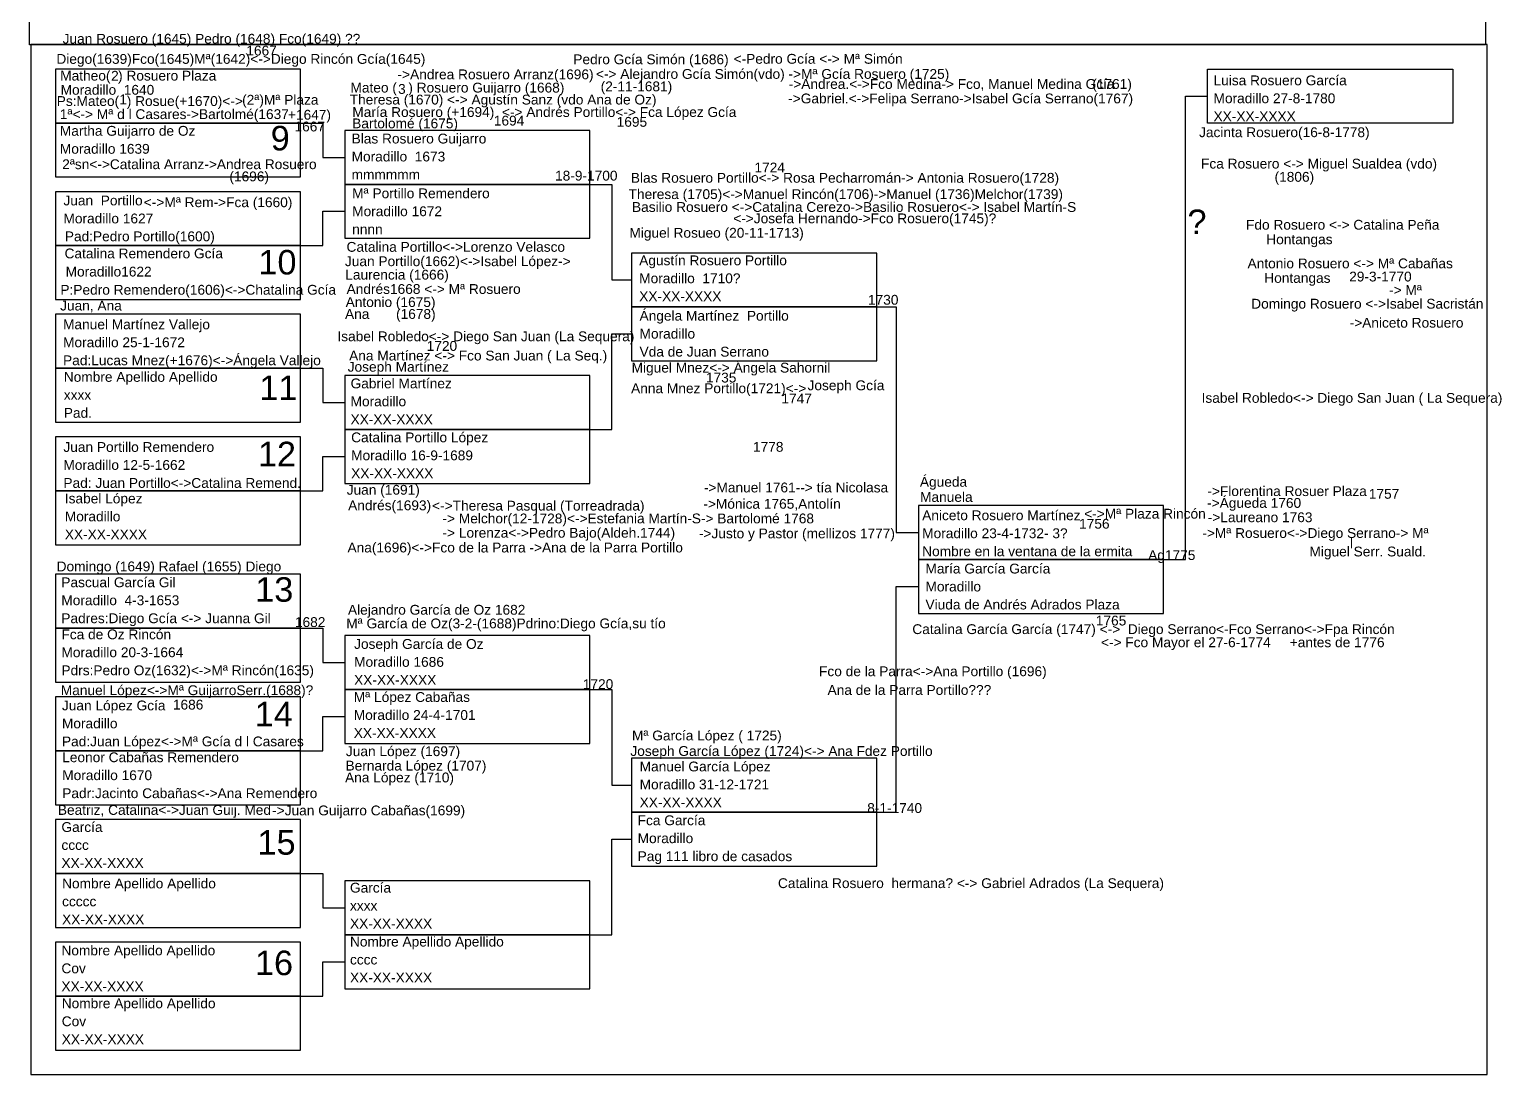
# Model space of a CAD drawing. Header units: millimetres. Extents: x -16844 to 23151, y -8543 to 4892.
# Drawn here: x -2636.2 to -2335.9, y -1498 to -1285 of the extents above; entities that cross this region are included whole.
import ezdxf
from ezdxf.enums import TextEntityAlignment as Align

# ---------------------------------------------------------------- set-up
doc = ezdxf.new("R2010")
doc.units = ezdxf.units.MM
doc.layers.add('Sanz', color=230, linetype='Continuous')
doc.styles.add('Arial', font='arial.ttf', dxfattribs={"height": 0.01})

# ---------------------------------------------------------------- blocks, each defined once
blk = doc.blocks.new('Hoja superior')
for points in [[(0, 210), (297, 210), (297, 0), (0, 0)], [(5, 205), (55, 205), (55, 194), (5, 194)], [(5, 194), (55, 194), (55, 183), (5, 183)], [(64, 192.5), (114, 192.5), (114, 181.5), (64, 181.5)], [(64, 181.5), (114, 181.5), (114, 170.5), (64, 170.5)], [(5, 180), (55, 180), (55, 169), (5, 169)], [(5, 169), (55, 169), (55, 158), (5, 158)], [(122.5, 167.5), (172.5, 167.5), (172.5, 156.5), (122.5, 156.5)], [(122.5, 156.5), (172.5, 156.5), (172.5, 145.5), (122.5, 145.5)], [(5, 155), (55, 155), (55, 144), (5, 144)], [(5, 144), (55, 144), (55, 133), (5, 133)], [(64, 142.5), (114, 142.5), (114, 131.5), (64, 131.5)], [(5, 130), (55, 130), (55, 119), (5, 119)], [(64, 131.5), (114, 131.5), (114, 120.5), (64, 120.5)], [(5, 119), (55, 119), (55, 108), (5, 108)], [(181, 116), (231, 116), (231, 105), (181, 105)], [(181, 105), (231, 105), (231, 94), (181, 94)], [(5, 102), (55, 102), (55, 91), (5, 91)], [(5, 91), (55, 91), (55, 80), (5, 80)], [(64, 89.5), (114, 89.5), (114, 78.5), (64, 78.5)], [(64, 78.5), (114, 78.5), (114, 67.5), (64, 67.5)], [(5, 77), (55, 77), (55, 66), (5, 66)], [(5, 66), (55, 66), (55, 55), (5, 55)], [(122.5, 64.5), (172.5, 64.5), (172.5, 53.5), (122.5, 53.5)], [(5, 52), (55, 52), (55, 41), (5, 41)], [(122.5, 53.5), (172.5, 53.5), (172.5, 42.5), (122.5, 42.5)], [(5, 41), (55, 41), (55, 30), (5, 30)], [(64, 39.5), (114, 39.5), (114, 28.5), (64, 28.5)], [(64, 28.5), (114, 28.5), (114, 17.5), (64, 17.5)], [(5, 27), (55, 27), (55, 16), (5, 16)], [(5, 16), (55, 16), (55, 5), (5, 5)], [(240, 5), (290, 5), (290, 16), (240, 16)]]:
    blk.add_lwpolyline(points, close=True)
for points in [[(55, 194), (59.5, 194), (59.5, 187), (64, 187)], [(114, 181.5), (118.5, 181.5), (118.5, 162), (122.5, 162)], [(55, 169), (59.5, 169), (59.5, 176), (64, 176)], [(172.5, 156.5), (176.5, 156.5), (176.5, 110.5), (181, 110.5)], [(114, 131.5), (118.5, 131.5), (118.5, 151), (122.5, 151)], [(55, 144), (59.5, 144), (59.5, 137), (64, 137)], [(55, 119), (59.5, 119), (59.5, 126), (64, 126)], [(231, 105), (235.5, 105), (235.5, 10.5), (240, 10.5)], [(172.5, 53.5), (176.5, 53.5), (176.5, 99.5), (181, 99.5)], [(55, 91), (59.5, 91), (59.5, 84), (64, 84)], [(114, 78.5), (118.5, 78.5), (118.5, 59), (122.5, 59)], [(55, 66), (59.5, 66), (59.5, 73), (64, 73)], [(114, 28.5), (118.5, 28.5), (118.5, 48), (122.5, 48)], [(55, 41), (59.5, 41), (59.5, 34), (64, 34)], [(55, 16), (59.5, 16), (59.5, 23), (64, 23)]]:
    blk.add_lwpolyline(points)
blk = doc.blocks.new('Hoja inferior')
for points in [[(0, -210), (297, -210), (297, 0), (0, 0)], [(5, -16), (55, -16), (55, -5), (5, -5)], [(240, -5), (290, -5), (290, -16), (240, -16)], [(5, -27), (55, -27), (55, -16), (5, -16)], [(64, -28.5), (114, -28.5), (114, -17.5), (64, -17.5)], [(5, -41), (55, -41), (55, -30), (5, -30)], [(64, -39.5), (114, -39.5), (114, -28.5), (64, -28.5)], [(5, -52), (55, -52), (55, -41), (5, -41)], [(122.5, -53.5), (172.5, -53.5), (172.5, -42.5), (122.5, -42.5)], [(122.5, -64.5), (172.5, -64.5), (172.5, -53.5), (122.5, -53.5)], [(5, -66), (55, -66), (55, -55), (5, -55)], [(5, -77), (55, -77), (55, -66), (5, -66)], [(64, -78.5), (114, -78.5), (114, -67.5), (64, -67.5)], [(5, -91), (55, -91), (55, -80), (5, -80)], [(64, -89.5), (114, -89.5), (114, -78.5), (64, -78.5)], [(5, -102), (55, -102), (55, -91), (5, -91)], [(181, -105), (231, -105), (231, -94), (181, -94)], [(181, -116), (231, -116), (231, -105), (181, -105)], [(5, -119), (55, -119), (55, -108), (5, -108)], [(5, -130), (55, -130), (55, -119), (5, -119)], [(64, -131.5), (114, -131.5), (114, -120.5), (64, -120.5)], [(64, -142.5), (114, -142.5), (114, -131.5), (64, -131.5)], [(5, -144), (55, -144), (55, -133), (5, -133)], [(5, -155), (55, -155), (55, -144), (5, -144)], [(122.5, -156.5), (172.5, -156.5), (172.5, -145.5), (122.5, -145.5)], [(5, -169), (55, -169), (55, -158), (5, -158)], [(122.5, -167.5), (172.5, -167.5), (172.5, -156.5), (122.5, -156.5)], [(5, -180), (55, -180), (55, -169), (5, -169)], [(64, -181.5), (114, -181.5), (114, -170.5), (64, -170.5)], [(5, -194), (55, -194), (55, -183), (5, -183)], [(64, -192.5), (114, -192.5), (114, -181.5), (64, -181.5)], [(5, -205), (55, -205), (55, -194), (5, -194)]]:
    blk.add_lwpolyline(points, close=True)
for points in [[(231, -105), (235.5, -105), (235.5, -10.5), (240, -10.5)], [(55, -16), (59.5, -16), (59.5, -23), (64, -23)], [(114, -28.5), (118.5, -28.5), (118.5, -48), (122.5, -48)], [(55, -41), (59.5, -41), (59.5, -34), (64, -34)], [(172.5, -53.5), (176.5, -53.5), (176.5, -99.5), (181, -99.5)], [(114, -78.5), (118.5, -78.5), (118.5, -59), (122.5, -59)], [(55, -66), (59.5, -66), (59.5, -73), (64, -73)], [(55, -91), (59.5, -91), (59.5, -84), (64, -84)], [(172.5, -156.5), (176.5, -156.5), (176.5, -110.5), (181, -110.5)], [(55, -119), (59.5, -119), (59.5, -126), (64, -126)], [(114, -131.5), (118.5, -131.5), (118.5, -151), (122.5, -151)], [(55, -144), (59.5, -144), (59.5, -137), (64, -137)], [(114, -181.5), (118.5, -181.5), (118.5, -162), (122.5, -162)], [(55, -169), (59.5, -169), (59.5, -176), (64, -176)], [(55, -194), (59.5, -194), (59.5, -187), (64, -187)]]:
    blk.add_lwpolyline(points)
blk = doc.blocks.new('Casilla')
at = {"style": 'Arial'}
for tag, p in [('NOMBRE', (0.88, 8.08)), ('LUGAR_NACIMIENTO', (0.88, 4.42)), ('FECHA', (0.88, 0.75))]:
    blk.add_attdef(tag, p, '', height=2, dxfattribs=at)
blk = doc.blocks.new('Hermanos')
at = {"style": 'Arial'}
blk.add_attdef('NOMBRE', (0, 0), '', height=2, dxfattribs=at)

msp = doc.modelspace()

# ---------------------------------------------------------------- block references
ref = msp.add_blockref('Hermanos', (-2629.39, -1287.87))
ref.add_attrib('NOMBRE', 'Juan Rosuero (1645) Pedro (1648) Fco(1649) ??', (-2629.39, -1287.87), dxfattribs={"color": 1, "height": 2, "style": 'Arial'})
ref = msp.add_blockref('Hermanos', (-2630.66, -1291.98))
ref.add_attrib('NOMBRE', 'Diego(1639)Fco(1645)Mª(1642)<->Diego Rincón Gcía(1645)', (-2630.66, -1291.98), dxfattribs={"color": 141, "height": 2, "style": 'Arial'})
ref = msp.add_blockref('Hermanos', (-2591.92, -1290.28))
ref.add_attrib('NOMBRE', '1667     ', (-2591.92, -1290.28), dxfattribs={"color": 31, "height": 2, "style": 'Arial'})
for name, p, values in [('Hermanos', (-2546.18, -1292.06), {'NOMBRE': '                           Pedro Gcía Simón (1686)'}), ('Hermanos', (-2520.62, -1295.04), {'NOMBRE': '<-> Alejandro Gcía Simón(vdo) ->Mª Gcía Rosuero (1725)   '}), ('Hermanos', (-2629.8, -1298.28), {'NOMBRE': 'Moradillo  1640 '}), ('Hermanos', (-2570.68, -1297.83), {'NOMBRE': 'Mateo (   ) Rosuero Guijarro (1668)  '}), ('Hermanos', (-2519.65, -1297.58), {'NOMBRE': '(2-11-1681)'}), ('Hermanos', (-2481.3, -1297.09), {'NOMBRE': '->Andrea.<->Fco Medina-> Fco, Manuel Medina Gcía'}), ('Hermanos', (-2419.38, -1297.08), {'NOMBRE': '(1761)'}), ('Casilla', (-2395.53, -1304.43), {'NOMBRE': 'Luisa Rosuero García', 'LUGAR_NACIMIENTO': 'Moradillo 27-8-1780', 'FECHA': 'XX-XX-XXXX'}), ('Hermanos', (-2570.84, -1300.27), {'NOMBRE': 'Theresa (1670) <-> Agustín Sanz (vdo Ana de Oz)'}), ('Hermanos', (-2481.4, -1300.04), {'NOMBRE': '->Gabriel.<->Felipa Serrano->Isabel Gcía Serrano(1767)'}), ('Hermanos', (-2571.11, -1305.12), {'NOMBRE': ' Bartolomé (1675)'}), ('Hermanos', (-2541.44, -1304.56), {'NOMBRE': '1694 '}), ('Hermanos', (-2516.39, -1304.81), {'NOMBRE': '1695'}), ('Hermanos', (-2582.09, -1305.76), {'NOMBRE': '1667'}), ('Casilla', (-2571.33, -1316.3), {'NOMBRE': 'Blas Rosuero Guijarro', 'LUGAR_NACIMIENTO': 'Moradillo  1673', 'FECHA': 'mmmmmm'}), ('Hermanos', (-2488.28, -1314.12), {'NOMBRE': '1724'}), ('Hermanos', (-2397.2, -1313.33), {'NOMBRE': 'Fca Rosuero <-> Miguel Sualdea (vdo)'}), ('Hermanos', (-2528.95, -1315.78), {'NOMBRE': '18-9-1700'}), ('Hermanos', (-2515.05, -1316.22), {'NOMBRE': '  Blas Rosuero Portillo<-> Rosa Pecharromán-> Antonia Rosuero(1728)'}), ('Hermanos', (-2382.2, -1316.02), {'NOMBRE': '(1806)'}), ('Hermanos', (-2513.95, -1319.55), {'NOMBRE': 'Theresa (1705)<->Manuel Rincón(1706)->Manuel (1736)Melchor(1739)'}), ('Hermanos', (-2630.68, -1321.2), {'NOMBRE': '                       <->Mª Rem->Fca (1660) '}), ('Hermanos', (-2515.12, -1324.49), {'NOMBRE': '                             <->Josefa Hernando->Fco Rosuero(1745)?'}), ('Hermanos', (-2388.02, -1325.79), {'NOMBRE': 'Fdo Rosuero <-> Catalina Peña'}), ('Hermanos', (-2630.49, -1328.15), {'NOMBRE': '  Pad:Pedro Portillo(1600)'}), ('Hermanos', (-2513.79, -1327.43), {'NOMBRE': 'Miguel Rosueo (20-11-1713)'}), ('Hermanos', (-2383.89, -1328.76), {'NOMBRE': 'Hontangas'}), ('Hermanos', (-2571.48, -1330.3), {'NOMBRE': 'Catalina Portillo<->Lorenzo Velasco'}), ('Hermanos', (-2571.81, -1333.23), {'NOMBRE': 'Juan Portillo(1662)<->Isabel López-> '}), ('Casilla', (-2512.67, -1341.13), {'NOMBRE': 'Agustín Rosuero Portillo', 'LUGAR_NACIMIENTO': 'Moradillo  1710?', 'FECHA': 'XX-XX-XXXX'}), ('Hermanos', (-2387.71, -1333.67), {'NOMBRE': 'Antonio Rosuero <-> Mª Cabañas'}), ('Hermanos', (-2571.74, -1335.97), {'NOMBRE': 'Laurencia (1666)'}), ('Hermanos', (-2384.3, -1336.63), {'NOMBRE': 'Hontangas'}), ('Hermanos', (-2366.98, -1336.35), {'NOMBRE': '29-3-1770'}), ('Hermanos', (-2571.47, -1338.89), {'NOMBRE': 'Andrés1668 <-> Mª Rosuero'}), ('Hermanos', (-2465.13, -1341.09), {'NOMBRE': '1730'}), ('Hermanos', (-2358.85, -1339.1), {'NOMBRE': '-> Mª'}), ('Hermanos', (-2629.9, -1342.27), {'NOMBRE': 'Juan, Ana'}), ('Hermanos', (-2571.79, -1343.98), {'NOMBRE': 'Ana       (1678)'}), ('Hermanos', (-2571.66, -1341.56), {'NOMBRE': 'Antonio (1675)'}), ('Casilla', (-2512.6, -1352.42), {'NOMBRE': 'Ángela Martínez  Portillo', 'LUGAR_NACIMIENTO': 'Moradillo  ', 'FECHA': 'Vda de Juan Serrano'}), ('Hermanos', (-2386.96, -1341.89), {'NOMBRE': 'Domingo Rosuero <->Isabel Sacristán'}), ('Casilla', (-2630.18, -1354.18), {'NOMBRE': 'Manuel Martínez Vallejo', 'LUGAR_NACIMIENTO': 'Moradillo 25-1-1672 ', 'FECHA': 'Pad:Lucas Mnez(+1676)<->Ángela Vallejo'}), ('Hermanos', (-2373.1, -1345.77), {'NOMBRE': '        ->Aniceto Rosuero '}), ('Hermanos', (-2571.73, -1352.46), {'NOMBRE': ' Ana Martínez <-> Fco San Juan ( La Seq.)'}), ('Hermanos', (-2559.79, -1350.5), {'NOMBRE': '      1720'}), ('Hermanos', (-2571.25, -1354.75), {'NOMBRE': 'Joseph Martínez '}), ('Hermanos', (-2513.34, -1354.92), {'NOMBRE': 'Miguel Mnez<-> Ángela Sahornil'}), ('Casilla', (-2630.03, -1364.89), {'NOMBRE': 'Nombre Apellido Apellido', 'LUGAR_NACIMIENTO': 'xxxx', 'FECHA': 'Pad.'}), ('Casilla', (-2571.54, -1366.22), {'NOMBRE': 'Gabriel Martínez', 'LUGAR_NACIMIENTO': 'Moradillo', 'FECHA': 'XX-XX-XXXX'}), ('Hermanos', (-2513.44, -1359.13), {'NOMBRE': 'Anna Mnez Portillo(1721)<-> '}), ('Hermanos', (-2498.18, -1356.95), {'NOMBRE': '1735'}), ('Hermanos', (-2482.78, -1361.22), {'NOMBRE': '1747'}), ('Hermanos', (-2397.08, -1361.09), {'NOMBRE': 'Isabel Robledo<-> Diego San Juan ( La Sequera)'}), ('Casilla', (-2630.11, -1379.18), {'NOMBRE': 'Juan Portillo Remendero', 'LUGAR_NACIMIENTO': 'Moradillo 12-5-1662', 'FECHA': 'Pad: Juan Portillo<->Catalina Remend.'}), ('Hermanos', (-2488.58, -1371.07), {'NOMBRE': '1778'}), ('Hermanos', (-2571.45, -1379.83), {'NOMBRE': 'Juan (1691) '}), ('Hermanos', (-2498.59, -1379.36), {'NOMBRE': '->Manuel 1761--> tía Nicolasa'}), ('Hermanos', (-2454.54, -1378.2), {'NOMBRE': 'Águeda'}), ('Hermanos', (-2395.91, -1380.1), {'NOMBRE': '->Florentina Rosuer Plaza'}), ('Casilla', (-2629.82, -1389.68), {'NOMBRE': 'Isabel López', 'LUGAR_NACIMIENTO': 'Moradillo', 'FECHA': 'XX-XX-XXXX'}), ('Hermanos', (-2498.71, -1382.69), {'NOMBRE': '->Mónica 1765,Antolín'}), ('Hermanos', (-2455.28, -1381.29), {'NOMBRE': ' Manuela '}), ('Hermanos', (-2395.96, -1382.5), {'NOMBRE': '->Águeda 1760'}), ('Hermanos', (-2366.08, -1380.65), {'NOMBRE': '    1757'}), ('Hermanos', (-2552.69, -1385.67), {'NOMBRE': ' -> Melchor(12-1728)<->Estefania Martín-S-> Bartolomé 1768'}), ('Hermanos', (-2395.83, -1385.43), {'NOMBRE': '->Laureano 1763'}), ('Hermanos', (-2551.91, -1388.59), {'NOMBRE': '-> Lorenza<->Pedro Bajo(Aldeh.1744)'}), ('Hermanos', (-2499.61, -1388.72), {'NOMBRE': '->Justo y Pastor (mellizos 1777)'}), ('Hermanos', (-2427.5, -1386.75), {'NOMBRE': '       1756'}), ('Hermanos', (-2572.06, -1391.6), {'NOMBRE': ' Ana(1696)<->Fco de la Parra ->Ana de la Parra Portillo'}), ('Hermanos', (-2376.92, -1390.76), {'NOMBRE': '             l'}), ('Hermanos', (-2409.53, -1393.14), {'NOMBRE': '  Ag1775'}), ('Hermanos', (-2375.08, -1392.41), {'NOMBRE': 'Miguel Serr. Suald.'}), ('Hermanos', (-2630.61, -1395.45), {'NOMBRE': 'Domingo (1649) Rafael (1655) Diego'}), ('Casilla', (-2454.28, -1403.97), {'NOMBRE': 'María García García', 'LUGAR_NACIMIENTO': 'Moradillo', 'FECHA': 'Viuda de Andrés Adrados Plaza'}), ('Casilla', (-2630.53, -1406.77), {'NOMBRE': 'Pascual García Gil', 'LUGAR_NACIMIENTO': 'Moradillo  4-3-1653', 'FECHA': 'Padres:Diego Gcía <-> Juanna Gil'}), ('Hermanos', (-2571.19, -1404.29), {'NOMBRE': 'Alejandro García de Oz 1682'}), ('Hermanos', (-2592.1, -1406.8), {'NOMBRE': '             1682'}), ('Hermanos', (-2571.54, -1407.07), {'NOMBRE': 'Mª García de Oz(3-2-(1688)Pdrino:Diego Gcía,su tío'}), ('Hermanos', (-2429.52, -1406.49), {'NOMBRE': '              1765'}), ('Casilla', (-2630.51, -1417.38), {'NOMBRE': 'Fca de Oz Rincón', 'LUGAR_NACIMIENTO': 'Moradillo 20-3-1664', 'FECHA': 'Pdrs:Pedro Oz(1632)<->Mª Rincón(1635)'}), ('Hermanos', (-2456.08, -1408.24), {'NOMBRE': 'Catalina García García (1747) <->  Diego Serrano<-Fco Serrano<->Fpa Rincón'}), ('Casilla', (-2570.82, -1419.34), {'NOMBRE': 'Joseph García de Oz', 'LUGAR_NACIMIENTO': 'Moradillo 1686', 'FECHA': 'XX-XX-XXXX'}), ('Hermanos', (-2417.61, -1410.92), {'NOMBRE': '<-> Fco Mayor el 27-6-1774     +antes de 1776'}), ('Hermanos', (-2629.76, -1420.69), {'NOMBRE': 'Manuel López<->Mª GuijarroSerr.(1688)?'}), ('Casilla', (-2570.89, -1430.16), {'NOMBRE': 'Mª López Cabañas', 'LUGAR_NACIMIENTO': 'Moradillo 24-4-1701', 'FECHA': 'XX-XX-XXXX'}), ('Hermanos', (-2533.38, -1419.45), {'NOMBRE': '             1720'}), ('Casilla', (-2630.41, -1431.88), {'NOMBRE': 'Juan López Gcía', 'LUGAR_NACIMIENTO': 'Moradillo', 'FECHA': 'Pad:Juan López<->Mª Gcía d l Casares'}), ('Hermanos', (-2616.99, -1423.63), {'NOMBRE': '             1686'}), ('Hermanos', (-2513.26, -1429.92), {'NOMBRE': 'Mª García López ( 1725)'}), ('Hermanos', (-2571.61, -1433.13), {'NOMBRE': 'Juan López (1697)'}), ('Casilla', (-2630.35, -1442.44), {'NOMBRE': 'Leonor Cabañas Remendero', 'LUGAR_NACIMIENTO': 'Moradillo 1670', 'FECHA': 'Padr:Jacinto Cabañas<->Ana Remendero'}), ('Hermanos', (-2571.69, -1436.07), {'NOMBRE': 'Bernarda López (1707)'}), ('Casilla', (-2512.58, -1444.32), {'NOMBRE': 'Manuel García López', 'LUGAR_NACIMIENTO': 'Moradillo 31-12-1721', 'FECHA': 'XX-XX-XXXX'}), ('Hermanos', (-2571.78, -1438.48), {'NOMBRE': 'Ana López (1710)'}), ('Hermanos', (-2630.36, -1445.1), {'NOMBRE': 'Beatriz, Catalina<->Juan Guij. Med'}), ('Hermanos', (-2592.09, -1445.2), {'NOMBRE': '       ->Juan Guijarro Cabañas(1699)'}), ('Hermanos', (-2475.37, -1444.71), {'NOMBRE': '             8-1-1740'}), ('Casilla', (-2630.51, -1456.67), {'NOMBRE': 'García', 'LUGAR_NACIMIENTO': 'cccc', 'FECHA': 'XX-XX-XXXX'}), ('Casilla', (-2512.99, -1455.29), {'NOMBRE': 'Fca García', 'LUGAR_NACIMIENTO': 'Moradillo', 'FECHA': 'Pag 111 libro de casados'}), ('Casilla', (-2630.38, -1468.17), {'NOMBRE': 'Nombre Apellido Apellido', 'LUGAR_NACIMIENTO': 'ccccc', 'FECHA': 'XX-XX-XXXX'}), ('Casilla', (-2571.66, -1469.03), {'NOMBRE': 'García', 'LUGAR_NACIMIENTO': 'xxxx', 'FECHA': 'XX-XX-XXXX'}), ('Casilla', (-2571.66, -1480.03), {'NOMBRE': 'Nombre Apellido Apellido', 'LUGAR_NACIMIENTO': 'cccc', 'FECHA': 'XX-XX-XXXX'}), ('Casilla', (-2630.51, -1481.82), {'NOMBRE': 'Nombre Apellido Apellido', 'LUGAR_NACIMIENTO': 'Cov', 'FECHA': 'XX-XX-XXXX'}), ('Casilla', (-2630.45, -1492.61), {'NOMBRE': 'Nombre Apellido Apellido', 'LUGAR_NACIMIENTO': 'Cov', 'FECHA': 'XX-XX-XXXX'})]:
    msp.add_blockref(name, p).add_auto_attribs(values)
ref = msp.add_blockref('Casilla', (-2493.41, -1292.71))
ref.add_attrib('FECHA', '<-Pedro Gcía <-> Mª Simón', (-2492.54, -1291.96), dxfattribs={"height": 2, "style": 'Arial'})
ref = msp.add_blockref('Casilla', (-2630.75, -1303.47))
ref.add_attrib('NOMBRE', 'Matheo(  ) Rosuero Plaza      ', (-2629.88, -1295.39), dxfattribs={"color": 141, "height": 2, "style": 'Arial'})
ref = msp.add_blockref('Hermanos', (-2619.5, -1295.42))
ref.add_attrib('NOMBRE', '2', (-2619.5, -1295.42), dxfattribs={"color": 6, "height": 2, "style": 'Arial'})
ref = msp.add_blockref('Casilla', (-2568.17, -1295.88))
ref.add_attrib('FECHA', '        ->Andrea Rosuero Arranz(1696)', (-2567.29, -1295.13), dxfattribs={"color": 254, "height": 2, "style": 'Arial'})
ref = msp.add_blockref('Hermanos', (-2560.97, -1298.1))
ref.add_attrib('NOMBRE', '3  ', (-2560.97, -1298.1), dxfattribs={"color": 6, "height": 2, "style": 'Arial'})
ref = msp.add_blockref('Hermanos', (-2630.59, -1300.57))
ref.add_attrib('NOMBRE', 'Ps:Mateo(  ) Rosue(+1670)<->', (-2630.59, -1300.57), dxfattribs={"color": 41, "height": 2, "style": 'Arial'})
ref = msp.add_blockref('Hermanos', (-2617.84, -1300.23))
ref.add_attrib('NOMBRE', '1', (-2617.84, -1300.23), dxfattribs={"color": 6, "height": 2, "style": 'Arial'})
ref = msp.add_blockref('Hermanos', (-2592.78, -1300.31))
ref.add_attrib('NOMBRE', '(2ª)Mª Plaza ', (-2592.78, -1300.31), dxfattribs={"color": 141, "height": 2, "style": 'Arial'})
ref = msp.add_blockref('Hermanos', (-2629.96, -1303.24))
ref.add_attrib('NOMBRE', '1ª<-> Mª d l Casares->Bartolmé(1637', (-2629.96, -1303.24), dxfattribs={"color": 41, "height": 2, "style": 'Arial'})
ref = msp.add_blockref('Hermanos', (-2583.43, -1303.36))
ref.add_attrib('NOMBRE', '+1647)', (-2583.43, -1303.36), dxfattribs={"color": 41, "height": 2, "style": 'Arial'})
ref = msp.add_blockref('Hermanos', (-2570.3, -1302.81))
ref.add_attrib('NOMBRE', 'María Rosuero (+1694)  <-> Andrés Portillo<-> Fca López Gcía', (-2570.3, -1302.81), dxfattribs={"color": 0, "height": 2, "style": 'Arial'})
ref = msp.add_blockref('Casilla', (-2630.83, -1314.72))
ref.add_attrib('NOMBRE', 'Martha Guijarro de Oz', (-2629.95, -1306.64), dxfattribs={"color": 3, "height": 2, "style": 'Arial'})
ref.add_attrib('LUGAR_NACIMIENTO', 'Moradillo 1639', (-2629.95, -1310.31), dxfattribs={"height": 2, "style": 'Arial'})
ref = msp.add_blockref('Casilla', (-2398.48, -1315.01))
ref.add_attrib('NOMBRE', 'Jacinta Rosuero(16-8-1778)', (-2397.6, -1306.93), dxfattribs={"height": 2, "style": 'Arial'})
ref = msp.add_blockref('Casilla', (-2636.57, -1314.2))
ref.add_attrib('FECHA', '        2ªsn<->Catalina Arranz->Andrea Rosuero', (-2635.69, -1313.45), dxfattribs={"color": 254, "height": 2, "style": 'Arial'})
ref = msp.add_blockref('Casilla', (-2602.46, -1316.68))
ref.add_attrib('FECHA', '        (1696)', (-2601.58, -1315.93), dxfattribs={"color": 254, "height": 2, "style": 'Arial'})
ref = msp.add_blockref('Casilla', (-2571.21, -1327.46))
ref.add_attrib('NOMBRE', 'Mª Portillo Remendero ', (-2570.33, -1319.38), dxfattribs={"height": 2, "style": 'Arial'})
ref.add_attrib('LUGAR_NACIMIENTO', 'Moradillo 1672', (-2570.33, -1323.04), dxfattribs={"height": 2, "style": 'Arial'})
ref.add_attrib('FECHA', 'nnnn', (-2570.33, -1326.71), dxfattribs={"color": 0, "height": 2, "style": 'Arial'})
ref = msp.add_blockref('Casilla', (-2630.1, -1328.92))
ref.add_attrib('NOMBRE', 'Juan  Portillo ', (-2629.22, -1320.84), dxfattribs={"height": 2, "style": 'Arial'})
ref.add_attrib('LUGAR_NACIMIENTO', 'Moradillo 1627', (-2629.22, -1324.51), dxfattribs={"height": 2, "style": 'Arial'})
ref = msp.add_blockref('Hermanos', (-2513.26, -1322.17))
ref.add_attrib('NOMBRE', 'Basilio Rosuero <->Catalina Cerezo->Basilio Rosuero<-> Isabel Martín-S', (-2513.26, -1322.17), dxfattribs={"color": 0, "height": 2, "style": 'Arial'})
ref = msp.add_blockref('Casilla', (-2629.87, -1339.72))
ref.add_attrib('NOMBRE', 'Catalina Remendero Gcía', (-2628.99, -1331.64), dxfattribs={"height": 2, "style": 'Arial'})
ref = msp.add_blockref('Casilla', (-2629.66, -1343.42))
ref.add_attrib('NOMBRE', 'Moradillo1622', (-2628.78, -1335.34), dxfattribs={"height": 2, "style": 'Arial'})
ref = msp.add_blockref('Casilla', (-2630.72, -1347.14))
ref.add_attrib('NOMBRE', 'P:Pedro Remendero(1606)<->Chatalina Gcía', (-2629.84, -1339.05), dxfattribs={"height": 2, "style": 'Arial'})
ref = msp.add_blockref('Hermanos', (-2573.34, -1348.54))
ref.add_attrib('NOMBRE', 'Isabel Robledo<-> Diego San Juan (La Sequera)', (-2573.34, -1348.54), dxfattribs={"color": 2, "height": 2, "style": 'Arial'})
ref = msp.add_blockref('Hermanos', (-2478.23, -1358.53))
ref.add_attrib('NOMBRE', ' Joseph Gcía', (-2478.23, -1358.53), dxfattribs={"color": 1, "height": 2, "style": 'Arial'})
ref = msp.add_blockref('Casilla', (-2571.42, -1377.22))
ref.add_attrib('NOMBRE', 'Catalina Portillo López', (-2570.54, -1369.14), dxfattribs={"color": 0, "height": 2, "style": 'Arial'})
ref.add_attrib('LUGAR_NACIMIENTO', 'Moradillo 16-9-1689', (-2570.54, -1372.81), dxfattribs={"height": 2, "style": 'Arial'})
ref.add_attrib('FECHA', 'XX-XX-XXXX', (-2570.54, -1376.47), dxfattribs={"height": 2, "style": 'Arial'})
ref = msp.add_blockref('Hermanos', (-2571.93, -1383))
ref.add_attrib('NOMBRE', ' Andrés(1693)', (-2571.93, -1383), dxfattribs={"color": 1, "height": 2, "style": 'Arial'})
ref = msp.add_blockref('Casilla', (-2554.91, -1383.81))
ref.add_attrib('FECHA', '<->Theresa Pasqual (Torreadrada)', (-2554.03, -1383.06), dxfattribs={"color": 1, "height": 2, "style": 'Arial'})
ref = msp.add_blockref('Casilla', (-2454.95, -1393.11))
ref.add_attrib('NOMBRE', 'Aniceto Rosuero Martínez                ', (-2454.07, -1385.03), dxfattribs={"height": 2, "style": 'Arial'})
ref.add_attrib('LUGAR_NACIMIENTO', 'Moradillo 23-4-1732- 3?', (-2454.07, -1388.69), dxfattribs={"height": 2, "style": 'Arial'})
ref.add_attrib('FECHA', 'Nombre en la ventana de la ermita', (-2454.07, -1392.36), dxfattribs={"color": 6, "height": 2, "style": 'Arial'})
ref = msp.add_blockref('Casilla', (-2451.4, -1392.78))
ref.add_attrib('NOMBRE', '                                      <->Mª Plaza Rincón  ', (-2450.52, -1384.7), dxfattribs={"color": 1, "height": 2, "style": 'Arial'})
ref = msp.add_blockref('Casilla', (-2460.68, -1396.72))
ref.add_attrib('NOMBRE', '                                                                                 ->Mª Rosuero<->Diego Serrano-> Mª ', (-2459.81, -1388.64), dxfattribs={"height": 2, "style": 'Arial'})
ref = msp.add_blockref('Hermanos', (-2475.11, -1416.83))
ref.add_attrib('NOMBRE', 'Fco de la Parra<->Ana Portillo (1696)', (-2475.11, -1416.83), dxfattribs={"color": 2, "height": 2, "style": 'Arial'})
ref = msp.add_blockref('Hermanos', (-2473.37, -1420.64))
ref.add_attrib('NOMBRE', 'Ana de la Parra Portillo???', (-2473.37, -1420.64), dxfattribs={"color": 2, "height": 2, "style": 'Arial'})
ref = msp.add_blockref('Casilla', (-2514.47, -1441.18))
ref.add_attrib('NOMBRE', 'Joseph García López (1724)<-> Ana Fdez Portillo', (-2513.59, -1433.09), dxfattribs={"color": 3, "height": 2, "style": 'Arial'})
ref = msp.add_blockref('Hermanos', (-2483.49, -1460.03))
ref.add_attrib('NOMBRE', 'Catalina Rosuero  hermana? <-> Gabriel Adrados (La Sequera)', (-2483.49, -1460.03), dxfattribs={"color": 254, "height": 2, "style": 'Arial'})
at = {"layer": 'Sanz'}
for name, p in [('Hoja superior', (-2636.16, -1288.14)), ('Hoja inferior', (-2635.85, -1288.05))]:
    msp.add_blockref(name, p, dxfattribs=at)

# ---------------------------------------------------------------- texts
at = {"style": 'Arial'}
for s, p in [('9', (-2583.06, -1309.63)), ('?', (-2396.08, -1326.69)), ('10', (-2581.69, -1334.93)), ('11', (-2581.51, -1360.53)), ('12', (-2581.79, -1374.03)), ('13', (-2582.34, -1401.65)), ('14', (-2582.44, -1427.05)), ('15', (-2581.87, -1453.22)), ('16', (-2582.39, -1477.78))]:
    msp.add_text(s, height=5, dxfattribs=at).set_placement(p, align=Align.RIGHT)

doc.saveas('drawing.dxf')
